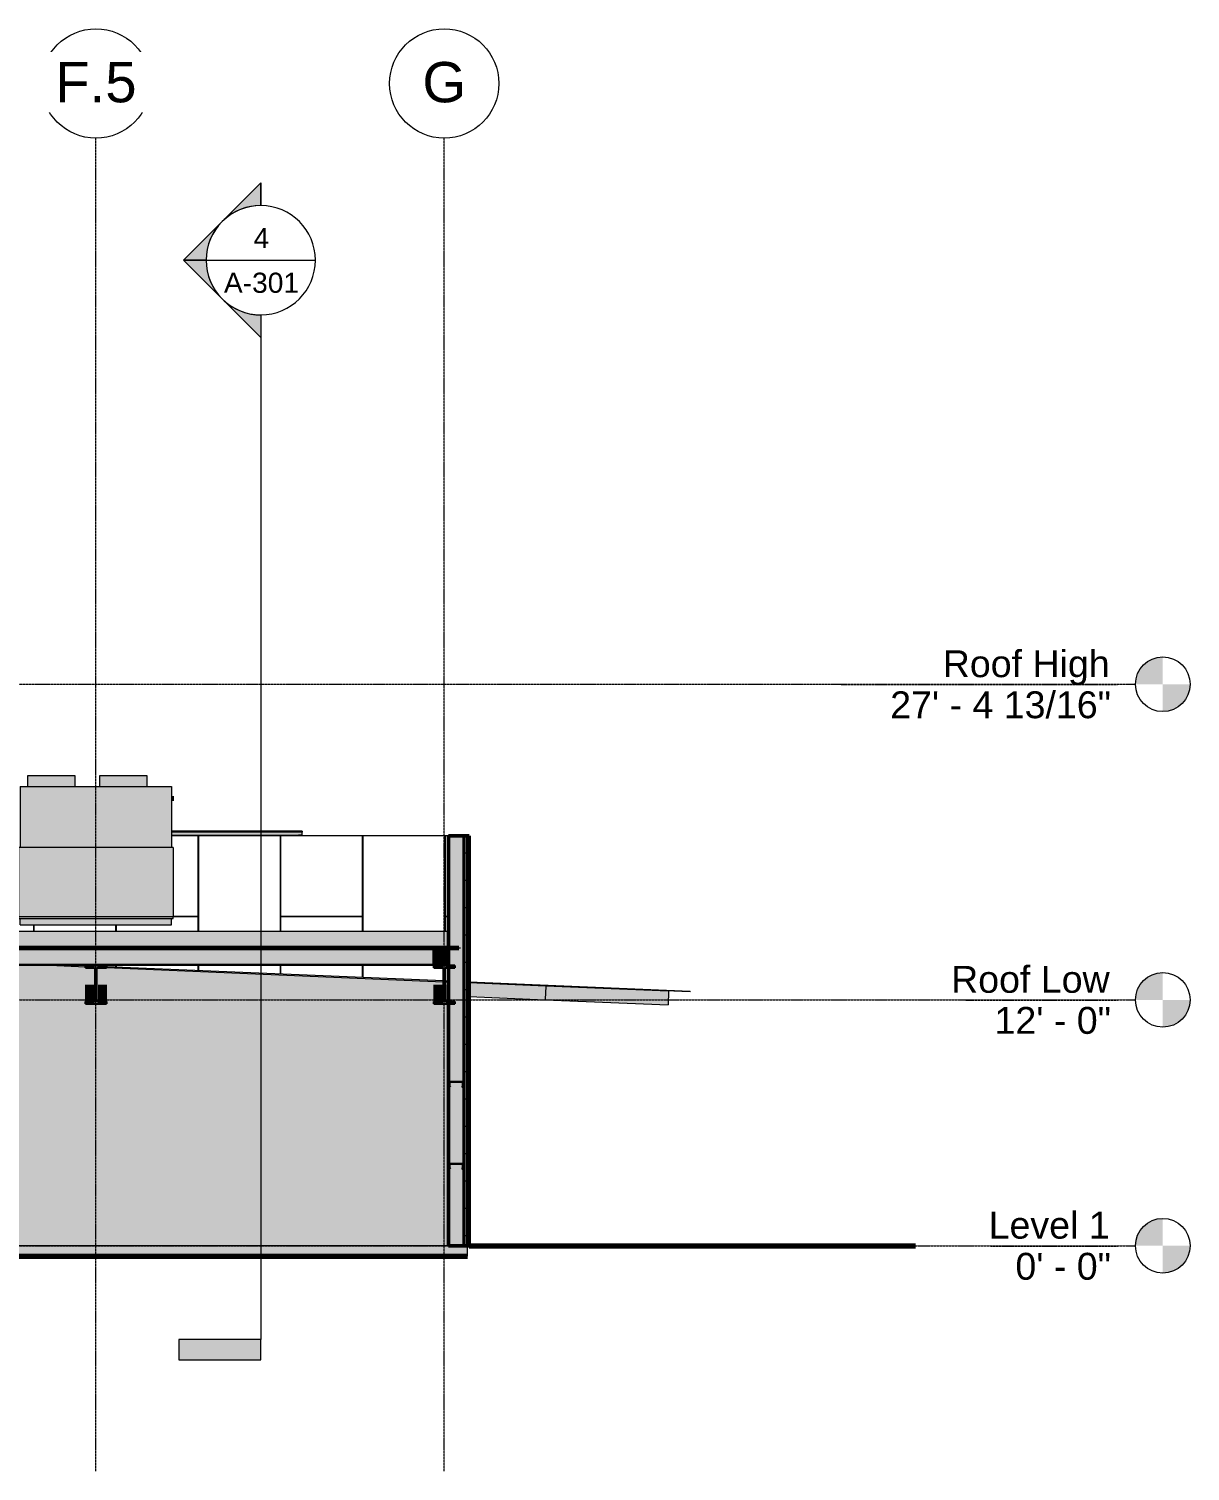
# Model space of a CAD drawing. Header units: inches. Extents: x -26493 to -10162, y -132 to 713.
# Drawn here: x -19250 to -18569, y -132 to 713 of the extents above; entities that cross this region are included whole.
import ezdxf

# ---------------------------------------------------------------- set-up
doc = ezdxf.new("R2010")
doc.units = ezdxf.units.IN
doc.header["$MEASUREMENT"] = 0
doc.linetypes.add('Grid Line 1_2_', pattern=[0.875, 0.5, -0.125, 0.125, -0.125])
for name, color, linetype, lineweight in [('A-FLOR-LEVL', 51, 'Continuous', 9), ('A-ROOF', 132, 'Continuous', 13), ('A-WALL', 113, 'Continuous', 13), ('A-WALL-PATT', 111, 'Continuous', 13), ('C-BLDG-PADS', 91, 'Continuous', 9), ('C-TOPO', 7, 'Continuous', 9), ('G-ANNO-SYMB', 111, 'Continuous', 9), ('G-IMPT', 8, 'Continuous', 9), ('I-WALL', 2, 'Continuous', 13), ('L-SITE-WALL', 31, 'Continuous', 13), ('M-EQPM', 50, 'Continuous', 9), ('S-BEAM', 12, 'Continuous', 9), ('S-GRID', 1, 'Continuous', 9), ('S-GRID-IDEN', 1, 'Continuous', 9)]:
    doc.layers.add(name, color=color, linetype=linetype, lineweight=lineweight)
doc.styles.add('Arial', font='arial.ttf', dxfattribs={"height": 15.736527})
doc.styles.add('Arial_1', font='arial.ttf', dxfattribs={"height": 23.60479})
doc.styles.add('Arial_2', font='arial.ttf', dxfattribs={"height": 11.802395})
pattern_1 = [(45, (22024.778, 102), (-12.67135, 12.67135), []), (45, (22024.778, 121.2), (-12.67135, 12.67135), [])]

# ---------------------------------------------------------------- blocks, each defined once
blk = doc.blocks.new('Girt_C - 8_D-707912-Section 7')
at = {"layer": 'S-BEAM'}
h = blk.add_hatch(dxfattribs=at)
h.set_pattern_fill('FP_12', color=256, style=0, pattern_type=2)
h.set_pattern_definition(pattern_1)
h.paths.add_polyline_path([(22761.63, 45.02), (22761.7, 45.1), (22761.16, 45.55), (22761.11, 48), (22761.05, 47.87), (22761.05, 45.5)], flags=0)
h.paths.add_polyline_path([(22768.48, 45.02), (22769.05, 45.5), (22769, 48), (22768.94, 47.87), (22768.94, 45.55), (22768.41, 45.1)], flags=0)
h.paths.add_polyline_path([(22761.19, 47.92), (22761.24, 48.05), (22761.11, 48)], flags=0)
h.paths.add_polyline_path([(22768.92, 47.92), (22769, 48), (22768.87, 48.05)], flags=0)
h.paths.add_polyline_path([(22768.87, 47.95), (22768.87, 48.05), (22761.24, 48.05), (22761.24, 47.95)], flags=0)
at = {"layer": 'S-BEAM', "lineweight": 30}
for p, q in [((22761.05, 47.87), (22761.05, 45.5)), ((22761.05, 45.5), (22761.63, 45.02)), ((22761.16, 45.55), (22761.16, 47.87)), ((22761.7, 45.1), (22761.16, 45.55)), ((22768.87, 48.05), (22761.24, 48.05)), ((22761.24, 47.95), (22768.87, 47.95)), ((22761.63, 45.02), (22761.7, 45.1)), ((22768.94, 45.55), (22768.41, 45.1)), ((22768.41, 45.1), (22768.48, 45.02)), ((22768.48, 45.02), (22769.05, 45.5)), ((22768.94, 47.87), (22768.94, 45.55)), ((22769.05, 45.5), (22769.05, 47.87))]:
    blk.add_line(p, q, dxfattribs=at)
for centre, radius, start, end in [((22761.24, 47.87), 0.188, 90, 180), ((22761.24, 47.87), 0.0782, 90, 177.87728), ((22768.87, 47.87), 0.188, 0, 90), ((22768.87, 47.87), 0.0782, 3.04236, 90)]:
    blk.add_arc(centre, radius, start, end, dxfattribs=at)
blk = doc.blocks.new('Trex - one-657845-Section 7')
at = {"layer": 'S-BEAM'}
for points in [[(22817.52, 152.08), (22817.51, 152.14), (22772.55, 154.01), (22772.55, 153.95), (22817.52, 152.08)], [(22817.51, 151.83), (22817.51, 152.08), (22772.55, 153.92), (22772.55, 153.7), (22810.55, 152.12)], [(22817.2, 144.33), (22817.51, 151.83), (22772.55, 153.7), (22772.55, 146.19), (22801.54, 144.98)], [(22817.19, 144.08), (22817.2, 144.33), (22772.55, 146.14), (22772.55, 145.94), (22814.19, 144.2)], [(22817.18, 144.02), (22817.19, 144.08), (22772.55, 145.94), (22772.55, 145.88), (22815.68, 144.08)]]:
    blk.add_hatch(color=256, dxfattribs=at).paths.add_polyline_path(points, flags=0)
for p, q in [((22817.52, 152.08), (22772.55, 153.95)), ((22817.52, 152.08), (22817.51, 151.83)), ((22817.52, 152.14), (22817.52, 152.08)), ((22772.55, 145.94), (22817.19, 144.08)), ((22772.55, 145.88), (22817.18, 144.02)), ((22817.19, 144.08), (22817.18, 144.02)), ((22817.2, 144.33), (22817.19, 144.08)), ((22817.51, 151.83), (22817.2, 144.33))]:
    blk.add_line(p, q, dxfattribs=at)
blk = doc.blocks.new('Trex - one-708574-Section 7')
at = {"layer": 'S-BEAM'}
for points in [[(22889.46, 149.08), (22889.45, 149.14), (22817.52, 152.12), (22817.52, 152.08), (22889.45, 149.08)], [(22889.12, 141.08), (22889.13, 141.33), (22817.19, 144.28), (22817.19, 144.08), (22886.13, 141.21)], [(22889.12, 141.02), (22889.12, 141.08), (22817.19, 144.08), (22817.19, 144.02), (22887.62, 141.08)], [(22889.13, 141.33), (22889.45, 148.83), (22817.51, 151.83), (22817.2, 144.33), (22879, 141.75)], [(22889.45, 148.83), (22889.45, 149.08), (22817.52, 152.01), (22817.51, 151.83), (22879, 149.26)]]:
    blk.add_hatch(color=256, dxfattribs=at).paths.add_polyline_path(points, flags=0)
for p, q in [((22889.46, 149.08), (22817.52, 152.08)), ((22817.18, 144.02), (22889.12, 141.02)), ((22817.19, 144.08), (22889.12, 141.08)), ((22889.45, 148.83), (22889.13, 141.33)), ((22889.46, 149.08), (22889.45, 148.83)), ((22889.46, 149.14), (22889.46, 149.08)), ((22889.13, 141.33), (22889.12, 141.08)), ((22889.12, 141.08), (22889.12, 141.02))]:
    blk.add_line(p, q, dxfattribs=at)
blk = doc.blocks.new('Girt_C - 8_D-707922-Section 7')
at = {"layer": 'S-BEAM', "lineweight": 30}
for p, q in [((22761.05, 95.87), (22761.05, 93.5)), ((22761.05, 93.5), (22761.63, 93.02)), ((22761.16, 93.55), (22761.16, 95.87)), ((22761.7, 93.1), (22761.16, 93.55)), ((22768.87, 96.05), (22761.24, 96.05)), ((22761.24, 95.95), (22768.87, 95.95)), ((22761.63, 93.02), (22761.7, 93.1)), ((22768.94, 93.55), (22768.41, 93.1)), ((22768.41, 93.1), (22768.48, 93.02)), ((22768.48, 93.02), (22769.05, 93.5)), ((22768.94, 95.87), (22768.94, 93.55)), ((22769.05, 93.5), (22769.05, 95.87))]:
    blk.add_line(p, q, dxfattribs=at)
for centre, radius, start, end in [((22761.24, 95.87), 0.188, 90, 180), ((22761.24, 95.87), 0.0782, 90, 177.87728), ((22768.87, 95.87), 0.188, 0, 90), ((22768.87, 95.87), 0.0782, 3.04236, 90)]:
    blk.add_arc(centre, radius, start, end, dxfattribs=at)
blk = doc.blocks.new('Girt_Z - 10_D-689627-Section 7')
at = {"layer": 'S-BEAM'}
h = blk.add_hatch(color=256, dxfattribs=at)
h.paths.add_polyline_path([(21156.75, 164.87), (21795.55, 164.87), (21795.55, 174.13), (21156.75, 174.13), (21156.75, 170.18)], flags=0)
h.paths.add_polyline_path([(22375.48, 164.87), (22751.35, 164.87), (22751.35, 174.13), (21800.55, 174.13), (21800.55, 164.87), (22356.11, 164.87)], flags=0)
h = blk.add_hatch(color=256, dxfattribs=at)
h.paths.add_polyline_path([(21156.75, 164.79), (21795.55, 164.79), (21795.55, 164.87), (21156.75, 164.87)], flags=0)
h.paths.add_polyline_path([(21833.22, 164.79), (22751.35, 164.79), (22751.35, 164.87), (21800.55, 164.87), (21800.55, 164.79)], flags=0)
h = blk.add_hatch(color=256, dxfattribs=at)
h.paths.add_polyline_path([(21156.75, 164.24), (21795.55, 164.24), (21795.55, 164.79), (21156.75, 164.79)], flags=0)
h.paths.add_polyline_path([(21800.55, 164.24), (22751.35, 164.24), (22751.35, 164.79), (21800.55, 164.79)], flags=0)
for p, q in [((22751.35, 174.13), (22751.35, 164.87)), ((21800.55, 164.87), (22751.35, 164.87)), ((21800.55, 164.79), (22751.35, 164.79)), ((21800.55, 164.24), (22751.35, 164.24)), ((22751.35, 164.87), (22751.35, 164.79)), ((22751.35, 164.79), (22751.35, 164.24))]:
    blk.add_line(p, q, dxfattribs=at)
blk = doc.blocks.new('W-Wide Flange - W21X166-689610-Section 7')
at = {"layer": 'S-BEAM'}
h = blk.add_hatch(dxfattribs=at)
h.set_pattern_fill('FP_12', color=256, style=0, pattern_type=2)
h.set_pattern_definition(pattern_1)
h.paths.add_polyline_path([(22547.85, 141.68), (22560.25, 141.68), (22560.25, 143.04), (22555.12, 143.06), (22554.76, 143.24), (22554.52, 143.55), (22554.43, 143.93), (22554.45, 162.15), (22554.62, 162.5), (22554.93, 162.75), (22555.32, 162.84), (22560.25, 162.84), (22560.25, 164.2), (22547.85, 164.2), (22547.85, 162.84), (22552.99, 162.82), (22553.34, 162.65), (22553.59, 162.34), (22553.68, 161.95), (22553.66, 143.74), (22553.48, 143.38), (22553.17, 143.13), (22552.79, 143.04), (22547.85, 143.04)], flags=0)
for points in [[(22549.77, 143.04), (22552.79, 143.07), (22552.79, 152.87), (22547.85, 152.87), (22547.85, 143.04)], [(22552.79, 143.04), (22553.17, 143.13), (22553.48, 143.38), (22553.66, 143.74), (22553.68, 143.93), (22553.65, 153.52), (22553.48, 153.22), (22553.34, 153.07), (22553.17, 152.96), (22552.99, 152.89), (22552.79, 152.87), (22552.79, 143.06)], [(22555.32, 143.04), (22555.31, 152.87), (22554.93, 152.96), (22554.76, 153.07), (22554.62, 153.22), (22554.5, 153.42), (22554.45, 153.59), (22554.43, 153.76), (22554.46, 143.71), (22554.62, 143.38), (22554.93, 143.13), (22555.12, 143.06)], [(22560.25, 143.04), (22560.25, 152.87), (22555.32, 152.87), (22555.32, 143.04), (22559.46, 143.04)]]:
    blk.add_hatch(color=256, dxfattribs=at).paths.add_polyline_path(points, flags=0)
at = {"layer": 'S-BEAM', "lineweight": 30}
for p, q in [((22560.25, 164.2), (22547.85, 164.2)), ((22547.85, 164.2), (22547.85, 162.84)), ((22547.85, 162.84), (22552.79, 162.84)), ((22553.68, 161.95), (22553.68, 143.93)), ((22554.43, 143.93), (22554.43, 161.95)), ((22555.32, 162.84), (22560.25, 162.84)), ((22560.25, 162.84), (22560.25, 164.2)), ((22552.79, 143.04), (22547.85, 143.04)), ((22547.85, 143.04), (22547.85, 141.68)), ((22547.85, 141.68), (22560.25, 141.68)), ((22560.25, 143.04), (22555.32, 143.04)), ((22560.25, 141.68), (22560.25, 143.04))]:
    blk.add_line(p, q, dxfattribs=at)
at = {"layer": 'S-BEAM'}
for p, q in [((22547.85, 152.87), (22547.85, 143.04)), ((22560.25, 143.04), (22560.25, 152.87))]:
    blk.add_line(p, q, dxfattribs=at)
at = {"layer": 'S-BEAM', "lineweight": 30, "flags": 128}
for points in [[(22552.79, 162.84), (22552.99, 162.82), (22553.17, 162.75), (22553.34, 162.65), (22553.48, 162.5), (22553.59, 162.34), (22553.66, 162.15), (22553.68, 161.95)], [(22554.43, 161.95), (22554.45, 162.15), (22554.52, 162.34), (22554.62, 162.5), (22554.76, 162.65), (22554.93, 162.75), (22555.12, 162.82), (22555.32, 162.84)], [(22553.68, 143.93), (22553.66, 143.74), (22553.59, 143.55), (22553.48, 143.38), (22553.34, 143.24), (22553.17, 143.13), (22552.99, 143.06), (22552.79, 143.04)], [(22555.32, 143.04), (22555.12, 143.06), (22554.93, 143.13), (22554.76, 143.24), (22554.62, 143.38), (22554.52, 143.55), (22554.45, 143.74), (22554.43, 143.93)]]:
    blk.add_lwpolyline(points, dxfattribs=at)
blk = doc.blocks.new('W-Wide Flange - W21X166-V101-Section 7')
at = {"layer": 'S-BEAM'}
for points in [[(22753.12, 164.2), (22760.43, 164.2), (22760.43, 174.13), (22751.85, 174.13), (22751.85, 164.2)], [(22756.79, 143.04), (22756.79, 152.87), (22751.85, 152.87), (22751.85, 143.04), (22753.12, 143.04)], [(22756.79, 143.04), (22757.17, 143.13), (22757.48, 143.38), (22757.66, 143.74), (22757.68, 143.93), (22757.65, 153.52), (22757.48, 153.22), (22757.34, 153.07), (22757.17, 152.96), (22756.99, 152.89), (22756.79, 152.87), (22756.79, 143.06)], [(22759.32, 143.04), (22759.31, 152.87), (22758.93, 152.96), (22758.76, 153.07), (22758.62, 153.22), (22758.5, 153.42), (22758.45, 153.59), (22758.43, 153.55), (22758.46, 143.71), (22758.62, 143.38), (22758.93, 143.13), (22759.12, 143.06)], [(22759.32, 143.04), (22760.43, 143.06), (22760.43, 152.87), (22759.32, 152.87), (22759.32, 143.06)]]:
    blk.add_hatch(color=256, dxfattribs=at).paths.add_polyline_path(points, flags=0)
h = blk.add_hatch(dxfattribs=at)
h.set_pattern_fill('FP_12', color=256, style=0, pattern_type=2)
h.set_pattern_definition(pattern_1)
h.paths.add_polyline_path([(22751.85, 141.68), (22764.25, 141.68), (22764.25, 143.04), (22759.12, 143.06), (22758.76, 143.24), (22758.52, 143.55), (22758.43, 143.93), (22758.45, 162.15), (22758.62, 162.5), (22758.93, 162.75), (22759.32, 162.84), (22764.25, 162.84), (22764.25, 164.2), (22751.85, 164.2), (22751.85, 162.84), (22756.99, 162.82), (22757.34, 162.65), (22757.59, 162.34), (22757.68, 161.95), (22757.66, 143.74), (22757.48, 143.38), (22757.17, 143.13), (22756.79, 143.04), (22751.85, 143.04)], flags=0)
for p, q in [((22751.85, 164.2), (22751.85, 174.13)), ((22751.85, 152.87), (22751.85, 143.04))]:
    blk.add_line(p, q, dxfattribs=at)
at = {"layer": 'S-BEAM', "lineweight": 30}
for p, q in [((22764.25, 164.2), (22751.85, 164.2)), ((22751.85, 164.2), (22751.85, 162.84)), ((22751.85, 162.84), (22756.79, 162.84)), ((22757.68, 161.95), (22757.68, 143.93)), ((22758.43, 143.93), (22758.43, 161.95)), ((22759.32, 162.84), (22764.25, 162.84)), ((22764.25, 162.84), (22764.25, 164.2)), ((22756.79, 143.04), (22751.85, 143.04)), ((22751.85, 143.04), (22751.85, 141.68)), ((22751.85, 141.68), (22764.25, 141.68)), ((22764.25, 143.04), (22759.32, 143.04)), ((22764.25, 141.68), (22764.25, 143.04))]:
    blk.add_line(p, q, dxfattribs=at)
at = {"layer": 'S-BEAM', "lineweight": 30, "flags": 128}
for points in [[(22756.79, 162.84), (22756.99, 162.82), (22757.17, 162.75), (22757.34, 162.65), (22757.48, 162.5), (22757.59, 162.34), (22757.66, 162.15), (22757.68, 161.95)], [(22758.43, 161.95), (22758.45, 162.15), (22758.52, 162.34), (22758.62, 162.5), (22758.76, 162.65), (22758.93, 162.75), (22759.12, 162.82), (22759.32, 162.84)], [(22757.68, 143.93), (22757.66, 143.74), (22757.59, 143.55), (22757.48, 143.38), (22757.34, 143.24), (22757.17, 143.13), (22756.99, 143.06), (22756.79, 143.04)], [(22759.32, 143.04), (22759.12, 143.06), (22758.93, 143.13), (22758.76, 143.24), (22758.62, 143.38), (22758.52, 143.55), (22758.45, 143.74), (22758.43, 143.93)]]:
    blk.add_lwpolyline(points, dxfattribs=at)
blk = doc.blocks.new('Trane - 20-75 Ton Packaged Ind Rooftop DX Cooling Only and Extended Casing TAG_SXHLF20_ 0210035350 - PL_AS_HF001102-e2b63efd-16e1-40f1-8521-6466c1d8891c_dwg_Trane-SXHLF20-700801-Section 7')
at = {"layer": 'G-IMPT'}
for points in [[(22515.4, 269), (22527.92, 269), (22527.92, 275.2), (22513.99, 275.2), (22513.99, 269), (22514.46, 269)], [(22541.38, 269), (22541.86, 269), (22541.86, 275.2), (22527.92, 275.2), (22527.92, 269), (22540.45, 269)], [(22567.53, 269), (22570.1, 269), (22570.1, 275.2), (22556.17, 275.2), (22556.17, 269), (22565.05, 269)], [(22582.63, 269), (22584.04, 269), (22584.04, 275.2), (22570.1, 275.2), (22570.1, 269), (22581.27, 269)], [(22598.37, 233.3), (22598.37, 269), (22509.73, 269), (22509.73, 233.3), (22569.14, 233.3)], [(22508.7, 192.6), (22599.26, 192.6), (22599.26, 233.3), (22508.7, 233.3), (22508.7, 207.68)], [(22588.51, 191.6), (22599.26, 191.6), (22599.26, 192.6), (22508.7, 192.6), (22508.7, 191.6), (22569.14, 191.6)], [(22559.46, 188), (22598.23, 188), (22598.23, 191.6), (22509.73, 191.6), (22509.73, 188), (22549.77, 188)]]:
    blk.add_hatch(color=256, dxfattribs=at).paths.add_polyline_path(points, flags=0)
for p, q in [((22513.93, 275.2), (22513.93, 269)), ((22527.92, 275.2), (22513.99, 275.2)), ((22541.86, 275.2), (22527.92, 275.2)), ((22541.92, 269), (22541.92, 275.2)), ((22556.11, 275.2), (22556.11, 269)), ((22570.1, 275.2), (22556.17, 275.2)), ((22584.04, 275.2), (22570.1, 275.2)), ((22584.1, 269), (22584.1, 275.2)), ((22509.73, 269), (22598.37, 269)), ((22509.73, 269), (22509.73, 233.3)), ((22598.37, 269), (22598.37, 233.3)), ((22599.26, 233.3), (22508.7, 233.3)), ((22508.7, 233.3), (22508.7, 192.6)), ((22599.26, 233.3), (22599.26, 192.6)), ((22599.26, 192.6), (22508.7, 192.6)), ((22508.7, 192.6), (22508.7, 191.6)), ((22508.7, 191.6), (22599.26, 191.6)), ((22509.73, 188), (22509.73, 191.6)), ((22509.73, 188), (22598.23, 188)), ((22598.23, 188), (22598.23, 191.6)), ((22599.26, 191.6), (22599.26, 192.6))]:
    blk.add_line(p, q, dxfattribs=at)
blk = doc.blocks.new('Trane - 20-75 Ton Packaged Ind Rooftop DX Cooling Only and Extended Casing TAG_SXHLF20_ 0210035350 - PL_AS_HF001102-e2b63efd-16e1-40f1-8521-6466c1d8891c_dwg_TRANEBIMLOGO-700802-Section 7')
at = {"layer": 'G-IMPT'}
for p, q in [((22599.26, 263.39), (22599.26, 261.49)), ((22599.26, 263.04), (22599.26, 263.29)), ((22599.26, 262.07), (22599.26, 263.28)), ((22599.26, 263.28), (22599.26, 261.24)), ((22599.26, 263.28), (22599.26, 262.62)), ((22599.26, 262.62), (22599.26, 263.28)), ((22599.26, 261.24), (22599.26, 263.28)), ((22599.26, 263.28), (22599.26, 262.32)), ((22599.26, 262.32), (22599.26, 263.28)), ((22599.26, 262.71), (22599.26, 263.28)), ((22599.26, 263.28), (22599.26, 261.24)), ((22599.26, 262.68), (22599.26, 262.93)), ((22599.26, 262.52), (22599.26, 262.76)), ((22599.26, 262.52), (22599.26, 262.76)), ((22599.26, 262.54), (22599.26, 262.71)), ((22599.26, 262.62), (22599.26, 261.24)), ((22599.26, 261.24), (22599.26, 262.62)), ((22599.26, 262.32), (22599.26, 262.57)), ((22599.26, 261.99), (22599.26, 262.54)), ((22599.26, 261.96), (22599.26, 262.21)), ((22599.26, 261.24), (22599.26, 262.14)), ((22599.26, 262.14), (22599.26, 261.24)), ((22599.26, 261.82), (22599.26, 261.99)), ((22599.26, 261.6), (22599.26, 261.85)), ((22599.26, 261.24), (22599.26, 261.82)), ((22599.26, 261.24), (22599.26, 261.6)), ((22599.26, 261.6), (22599.26, 261.24))]:
    blk.add_line(p, q, dxfattribs=at)
at = {"layer": 'G-IMPT', "flags": 128}
for points in [[(22599.26, 263.29), (22599.26, 263.34), (22599.26, 263.39)], [(22599.26, 263.28), (22599.26, 261.49), (22599.26, 263.28)], [(22599.26, 263.28), (22599.26, 261.46), (22599.26, 262.07)], [(22599.26, 262.93), (22599.26, 262.98), (22599.26, 263.04)], [(22599.26, 262.57), (22599.26, 262.62), (22599.26, 262.68)], [(22599.26, 262.06), (22599.26, 262.65), (22599.26, 262.06)], [(22599.26, 262.21), (22599.26, 262.26), (22599.26, 262.32)], [(22599.26, 261.85), (22599.26, 261.9), (22599.26, 261.96)], [(22599.26, 261.24), (22599.26, 261.88), (22599.26, 261.24)], [(22599.26, 261.49), (22599.26, 261.54), (22599.26, 261.6)]]:
    blk.add_lwpolyline(points, dxfattribs=at)
for points in [[(22599.26, 262.74), (22599.26, 262.8), (22599.26, 262.87)], [(22599.26, 262.38), (22599.26, 262.44), (22599.26, 262.51)], [(22599.26, 262.02), (22599.26, 262.08), (22599.26, 262.15)], [(22599.26, 261.66), (22599.26, 261.72), (22599.26, 261.79)], [(22599.26, 261.31), (22599.26, 261.36), (22599.26, 261.42)], [(22599.26, 260.95), (22599.26, 261), (22599.26, 261.06)], [(22599.26, 260.6), (22599.26, 260.64), (22599.26, 260.69)]]:
    blk.add_lwpolyline(points, close=True, dxfattribs=at)
blk = doc.blocks.new('Trane - 20-75 Ton Packaged Ind Rooftop DX Cooling Only and Extended Casing TAG_SXHLF20_ 0210035350 - PL_AS_HF001102-e2b63efd-16e1-40f1-8521-6466c1d8891c_dwg-700800-Section 7')
for name in ['Trane - 20-75 Ton Packaged Ind Rooftop DX Cooling Only and Extended Casing TAG_SXHLF20_ 0210035350 - PL_AS_HF001102-e2b63efd-16e1-40f1-8521-6466c1d8891c_dwg_Trane-SXHLF20-700801-Section 7', 'Trane - 20-75 Ton Packaged Ind Rooftop DX Cooling Only and Extended Casing TAG_SXHLF20_ 0210035350 - PL_AS_HF001102-e2b63efd-16e1-40f1-8521-6466c1d8891c_dwg_TRANEBIMLOGO-700802-Section 7']:
    blk.add_blockref(name, (0, 0))
blk = doc.blocks.new('Trane - 20-75 Ton Packaged Ind Rooftop DX Cooling Only and Extended Casing TAG_SXHLF20_ 0210035350 - SXHLF20-700809-Section 7')
blk.add_blockref('Trane - 20-75 Ton Packaged Ind Rooftop DX Cooling Only and Extended Casing TAG_SXHLF20_ 0210035350 - PL_AS_HF001102-e2b63efd-16e1-40f1-8521-6466c1d8891c_dwg-700800-Section 7', (0, 0))
blk = doc.blocks.new('Trane - Packaged Voyager Rooftop System 12_5-25 Ton Gas-Electric Packaged Unit TAG_YHD300_ 1008114931 - PL_AY4V000072-0a482d62-fa2d-4e4c-a01b-d2dd38fd3219_dwg_Trane-YHD300-691629-Section 7')
at = {"layer": 'G-IMPT'}
for points in [[(22674.74, 242.12), (22674.74, 242.75), (22598.37, 242.75), (22598.37, 242.12), (22665.97, 242.12)], [(22674.74, 240.5), (22674.74, 242.12), (22598.37, 242.12), (22598.37, 240.5), (22672.11, 240.5)], [(22665.97, 240), (22672.11, 240), (22672.11, 240.5), (22598.37, 240.5), (22598.37, 240), (22646.61, 240)], [(22672.74, 240), (22672.74, 240.5), (22672.11, 240.5), (22672.11, 240)], [(22672.74, 240), (22674.74, 240), (22674.74, 240.5), (22672.74, 240.5)], [(22674.74, 240), (22674.77, 240), (22674.74, 240.5)]]:
    blk.add_hatch(color=256, dxfattribs=at).paths.add_polyline_path(points, flags=0)
for p, q in [((22674.74, 242.75), (22598.37, 242.75)), ((22674.74, 242.12), (22598.37, 242.12)), ((22598.37, 240.5), (22672.11, 240.5)), ((22672.11, 240.5), (22674.74, 240.5)), ((22672.11, 240.5), (22672.11, 240)), ((22674.74, 240.5), (22672.74, 240.5)), ((22672.74, 240.5), (22672.74, 240)), ((22674.74, 242.75), (22674.74, 242.12)), ((22674.74, 240.5), (22674.74, 242.12)), ((22674.74, 240.5), (22674.74, 240)), ((22674.77, 240), (22674.77, 240.5))]:
    blk.add_line(p, q, dxfattribs=at)
blk = doc.blocks.new('Trane - Packaged Voyager Rooftop System 12_5-25 Ton Gas-Electric Packaged Unit TAG_YHD300_ 1008114931 - PL_AY4V000072-0a482d62-fa2d-4e4c-a01b-d2dd38fd3219_dwg-691626-Section 7')
blk.add_blockref('Trane - Packaged Voyager Rooftop System 12_5-25 Ton Gas-Electric Packaged Unit TAG_YHD300_ 1008114931 - PL_AY4V000072-0a482d62-fa2d-4e4c-a01b-d2dd38fd3219_dwg_Trane-YHD300-691629-Section 7', (0, 0))
blk = doc.blocks.new('Trane - Packaged Voyager Rooftop System 12_5-25 Ton Gas-Electric Packaged Unit TAG_YHD300_ 1008114931 - YHD300-691637-Section 7')
blk.add_blockref('Trane - Packaged Voyager Rooftop System 12_5-25 Ton Gas-Electric Packaged Unit TAG_YHD300_ 1008114931 - PL_AY4V000072-0a482d62-fa2d-4e4c-a01b-d2dd38fd3219_dwg-691626-Section 7', (0, 0))
blk = doc.blocks.new('Level - Level Head - Circle-15001-Section 7')
at = {"layer": 'A-FLOR-LEVL'}
h = blk.add_hatch(color=256, dxfattribs=at)
edge = h.paths.add_edge_path(flags=0)
edge.add_line((23178.87, 0), (23162.87, 0))
edge.add_arc((23178.87, 0), 16, 90, 180, ccw=False)
edge.add_line((23178.87, 16), (23178.87, 0))
h = blk.add_hatch(color=256, dxfattribs=at)
edge = h.paths.add_edge_path(flags=0)
edge.add_line((23178.87, -16), (23178.87, 0))
edge.add_line((23178.87, 0), (23194.87, 0))
edge.add_arc((23178.87, 0), 16, 270, 360, ccw=False)
blk.add_circle((23178.87, 0), 16, dxfattribs=at)
blk = doc.blocks.new('Grid - Grid Head - Circle-14747-Section 7')
at = {"layer": 'S-GRID-IDEN'}
blk.add_circle((21150.05, 680.66), 32, dxfattribs=at)
blk = doc.blocks.new('Section - 3_32_ x 3_8_-18514-Section 7')
at = {"layer": 'G-ANNO-SYMB'}
blk.add_hatch(color=256, dxfattribs=at).paths.add_polyline_path([(22602.59, -54.82), (22650.59, -54.82), (22650.59, -66.82), (22602.59, -66.82)], flags=0)
for p, q in [((22602.59, -54.82), (22602.59, -66.82)), ((22650.59, -54.82), (22602.59, -54.82)), ((22650.59, -66.82), (22650.59, -54.82)), ((22602.59, -66.82), (22650.59, -66.82))]:
    blk.add_line(p, q, dxfattribs=at)
blk = doc.blocks.new('Section - Section Head - Filled-1526-Section 7')
at = {"layer": 'G-ANNO-SYMB'}
h = blk.add_hatch(color=256, dxfattribs=at)
edge = h.paths.add_edge_path(flags=0)
edge.add_arc((22650.59, 577.16), 32.04, 90, 132.0784, ccw=False)
edge.add_line((22650.59, 609.2), (22650.59, 622.41))
edge.add_line((22650.59, 622.41), (22629.12, 600.94))
h = blk.add_hatch(color=256, dxfattribs=at)
edge = h.paths.add_edge_path(flags=0)
edge.add_line((22627.96, 599.78), (22605.33, 577.16))
edge.add_line((22605.33, 577.16), (22618.59, 577.16))
edge.add_arc((22650.59, 577.16), 32, 135, 180, ccw=False)
h = blk.add_hatch(color=256, dxfattribs=at)
edge = h.paths.add_edge_path(flags=0)
edge.add_arc((22650.59, 577.16), 32, 180, 225, ccw=False)
edge.add_line((22618.59, 577.16), (22605.33, 577.16))
edge.add_line((22605.33, 577.16), (22627.96, 554.53))
h = blk.add_hatch(color=256, dxfattribs=at)
edge = h.paths.add_edge_path(flags=0)
edge.add_line((22629.12, 553.37), (22650.59, 531.9))
edge.add_line((22650.59, 531.9), (22650.59, 545.12))
edge.add_arc((22650.59, 577.16), 32.04, 227.9216, 270, ccw=False)
for p, q in [((22605.33, 577.16), (22650.59, 622.41)), ((22629.12, 600.94), (22650.59, 622.41)), ((22650.59, 609.16), (22650.59, 622.41)), ((22650.59, 622.41), (22650.59, 609.2)), ((22605.33, 577.16), (22627.96, 599.78)), ((22605.33, 577.16), (22650.59, 531.9)), ((22618.59, 577.16), (22605.33, 577.16)), ((22627.96, 554.53), (22605.33, 577.16)), ((22605.33, 577.16), (22618.59, 577.16)), ((22650.59, 531.9), (22629.12, 553.37)), ((22650.59, 545.16), (22650.59, 531.9)), ((22650.59, 545.12), (22650.59, 531.9))]:
    blk.add_line(p, q, dxfattribs=at)
for radius, start, end in [(32, 90, 270), (32.04, 90, 132.0784), (32, 270, 90), (32, 135, 180), (32, 180, 225), (32.04, 227.9216, 270)]:
    blk.add_arc((22650.59, 577.16), radius, start, end, dxfattribs=at)

msp = doc.modelspace()

# ---------------------------------------------------------------- hatches: boundary and pattern name
at = {"layer": 'A-ROOF'}
h = msp.add_hatch(color=256, dxfattribs=at)
h.paths.add_polyline_path([(-19003.83, 174.61), (-19003.83, 184.24), (-19416.58, 184.22), (-19416.58, 174.61), (-19011.14, 174.61)], flags=0)
h.paths.add_polyline_path([(-20260.27, 174.61), (-19428.71, 174.61), (-19428.71, 184.22), (-20635.71, 184.24), (-20635.71, 174.61), (-20269.95, 174.61)], flags=0)
for points in [[(-19650.23, 174.13), (-18997.77, 174.13), (-18997.77, 174.61), (-20635.71, 174.61), (-20635.71, 174.13), (-19659.91, 174.13)], [(-18862.21, 148.62), (-18862.21, 149.09), (-18946.21, 152.59), (-18946.21, 152.12), (-18885.26, 149.58)]]:
    msp.add_hatch(color=256, dxfattribs=at).paths.add_polyline_path(points, flags=0)
h = msp.add_hatch(color=256, dxfattribs=at)
h.paths.add_polyline_path([(-18946.21, 152.12), (-18946.21, 152.59), (-18991.71, 154.48), (-18991.71, 154.01), (-18962.72, 152.8)], flags=0)
h.paths.add_polyline_path([(-19003.83, 154.52), (-19003.83, 154.99), (-19005.83, 155.07), (-19005.83, 154.6)], flags=0)
h.paths.add_polyline_path([(-19006.58, 154.63), (-19006.58, 155.1), (-19204.01, 163.33), (-19204.01, 162.86), (-19011.14, 154.82)], flags=0)
h.paths.add_polyline_path([(-19216.41, 163.37), (-19216.41, 163.85), (-19225.79, 164.24), (-19237.15, 164.24), (-19233.85, 164.1)], flags=0)
at = {"layer": 'A-WALL-PATT', "lineweight": 9}
h = msp.add_hatch(dxfattribs=at)
h.set_pattern_fill('FP_20', color=256, style=0, pattern_type=2)
h.set_pattern_definition([(90, (22465.45, 0.33), (96.333, -6e-15), [96, -0.333]), (90, (22417.62, 0.33), (96.333, -6e-15), [96, -0.333]), (0, (22369.45, 48.33), (0, -96.333), [47.833, -48.5]), (0, (22369.45, 48.67), (0, -96.333), [47.833, -48.5]), (0, (22417.45, 0), (0, -96.333), [48, -48.333]), (0, (22417.62, 0.33), (0, -96.333), [47.833, -48.5]), (90, (22465.79, 48.67), (96.333, -6e-15), [47.667, -48.666]), (90, (22417.29, 48.67), (96.333, -6e-15), [47.667, -48.666]), (90, (22465.79, 0), (96.333, -6e-15), [48.333, -48]), (90, (22417.29, 0), (96.333, -6e-15), [48.333, -48])])
h.paths.add_polyline_path([(-19003.83, 154.99), (-19003.83, 162.84), (-19005.14, 162.82), (-19005.5, 162.65), (-19005.74, 162.34), (-19005.83, 161.95), (-19005.83, 155.07)], flags=0)
h.paths.add_polyline_path([(-19006.58, 155.1), (-19006.6, 162.15), (-19006.77, 162.5), (-19007.08, 162.75), (-19007.47, 162.84), (-19012.41, 162.84), (-19012.41, 174.13), (-19012.91, 174.13), (-19012.91, 164.24), (-19204.01, 164.2), (-19204.01, 163.33), (-19011.14, 155.29)], flags=0)
h.paths.add_polyline_path([(-19216.41, 163.85), (-19216.41, 164.24), (-19224.91, 164.2)], flags=0)
h.paths.add_polyline_path([(-19059.55, 184.24), (-19003.83, 184.24), (-19003.83, 240), (-19165.88, 240), (-19165.88, 233.3), (-19165, 233.3), (-19165, 191.6), (-19166.03, 191.6), (-19166.07, 188), (-19254.53, 188), (-19254.53, 191.6), (-19255.56, 191.6), (-19255.56, 192.64), (-19393.83, 192.64), (-19393.83, 192), (-19394.02, 192), (-19394.02, 184.24), (-19069.24, 184.24)], flags=0)
h.paths.add_polyline_path([(-19393.89, 192.06), (-19393.89, 192.64), (-19394.02, 192.64), (-19394.02, 192.06)], flags=0)
h.paths.add_polyline_path([(-19388.78, 222.64), (-19255.56, 222.64), (-19255.56, 233.3), (-19254.53, 233.3), (-19254.53, 240), (-19394.02, 240), (-19394.02, 222.64)], flags=0)
h = msp.add_hatch(dxfattribs=at)
h.set_pattern_fill('FP_13', color=256, style=0, pattern_type=2)
h.set_pattern_definition([(0, (22024.778, 102), (0, 16), []), (90, (22024.778, 102), (-16, 1e-15), [])])
h.paths.add_polyline_path([(-18993.46, 0), (-18993.46, 240), (-18994.46, 240), (-18994.46, 0)], flags=0)
at = {"layer": 'C-BLDG-PADS'}
h = msp.add_hatch(dxfattribs=at)
h.set_pattern_fill('FP_14', color=256, style=0, pattern_type=2)
h.set_pattern_definition([(50, (22024.778, 102), (36.723345, -3.213014), [3.84, -42.24]), (355, (22024.778, 102), (-7.104428, 38.512744), [3.072, -33.792]), (100.451, (22027.838, 101.732), (29.62024, 35.299556), [3.263, -35.898]), (46.184, (22024.78, 112.24), (54.6425, -8.47523), [5.76, -63.36]), (96.636, (22029.33, 111.534), (47.85396, 49.87521), [4.895, -53.848]), (351.184, (22024.78, 112.24), (47.85529, 49.87485), [4.608, -50.688]), (21, (22029.898, 109.68), (30.561262, -20.613996), [3.84, -42.24]), (326, (22029.898, 109.68), (12.457676, 37.1283), [3.072, -33.792]), (71.451, (22032.445, 107.962), (43.02001, 16.51351), [3.263, -35.898]), (37.5, (22024.778, 102), (0.6227993, 17.0442797), [1.69, -31.693, 1.69, -32.614, -33.92]), (37.5, (22024.778, 102), (0.6227993, 17.0442797), [-67.686, 1.69, -32.23]), (7.5, (22024.778, 102), (13.4694035, 20.193871), [1.69, -17.869, 1.69, -30.925, -12.928]), (7.5, (22024.778, 102), (13.4694035, 20.193871), [-52.173, 1.69, -11.238]), (327.5, (22013.36, 102), (27.3316772, -1.155216), [1.69, -11.11, 1.69, -38.246, -52.992]), (327.5, (22013.36, 102), (27.3316772, -1.155216), [-52.736, 1.69, -51.302]), (317.5, (22008.24, 102), (29.85903, 5.12498), [1.69, -14.95, 1.69, -24.832, -37.632]), (317.5, (22008.24, 102), (29.85903, 5.12498), [-43.162, 1.69, -35.942])])
h.paths.add_polyline_path([(-19040.19, -6), (-18992.67, -6), (-18992.67, 0), (-20635.71, 0), (-20635.71, -6), (-19195.12, -6)], flags=0)
at = {"layer": 'I-WALL'}
h = msp.add_hatch(color=256, dxfattribs=at)
h.paths.add_polyline_path([(-19394.8, 0), (-19003.83, 0), (-19003.83, 141.68), (-19012.41, 141.68), (-19012.41, 152.87), (-19007.24, 152.9), (-19007.02, 152.99), (-19006.84, 153.13), (-19006.7, 153.31), (-19006.61, 153.53), (-19006.58, 154.11), (-19006.58, 154.63), (-19204.8, 162.84), (-19209.14, 162.82), (-19209.5, 162.65), (-19209.74, 162.34), (-19209.83, 161.95), (-19209.8, 153.52), (-19209.71, 153.31), (-19209.57, 153.13), (-19209.38, 152.99), (-19209.17, 152.9), (-19208.94, 152.87), (-19204.01, 152.87), (-19204.01, 141.68), (-19216.41, 141.68), (-19216.41, 152.87), (-19211.24, 152.9), (-19211.02, 152.99), (-19210.84, 153.13), (-19210.7, 153.31), (-19210.61, 153.53), (-19210.58, 153.76), (-19210.6, 162.15), (-19210.77, 162.5), (-19211.08, 162.75), (-19211.47, 162.84), (-19216.41, 162.84), (-19216.41, 163.37), (-19237.15, 164.24), (-19394.8, 164.24), (-19394.8, 95.17)], flags=0)
h.paths.add_polyline_path([(-19003.83, 152.87), (-19003.83, 154.52), (-19005.83, 154.6), (-19005.8, 153.52), (-19005.71, 153.31), (-19005.57, 153.13), (-19005.38, 152.99), (-19005.17, 152.9), (-19004.94, 152.87)], flags=0)
h.paths.add_polyline_path([(-19394.02, 184.24), (-19394.02, 192), (-19394.8, 192), (-19394.8, 184.24)], flags=0)
at = {"layer": 'L-SITE-WALL'}
for points in [[(-19003.21, 0), (-19003.21, 240), (-19003.83, 240), (-19003.83, 0)], [(-18995.21, 0), (-18995.21, 240), (-19003.21, 240), (-19003.21, 0)], [(-18994.46, 0), (-18994.46, 240), (-18995.21, 240), (-18995.21, 0)], [(-18992.71, 0), (-18992.71, 240), (-18993.46, 240), (-18993.46, 0)], [(-18991.71, 0), (-18991.71, 240), (-18992.71, 240), (-18992.71, 0)]]:
    msp.add_hatch(color=256, dxfattribs=at).paths.add_polyline_path(points, flags=0)

# ---------------------------------------------------------------- linework, layer by layer
at = {"layer": 'A-ROOF'}
for p, q in [((-19394.8, 184.24), (-19003.83, 184.24)), ((-19237.15, 164.24), (-19216.41, 163.37)), ((-19216.41, 163.85), (-19225.79, 164.24)), ((-19006.58, 155.1), (-19204.01, 163.33)), ((-19204.01, 162.86), (-19006.58, 154.63)), ((-19003.83, 154.99), (-19005.83, 155.07)), ((-19005.83, 154.6), (-19003.83, 154.52)), ((-18991.71, 154.48), (-18862.21, 149.09)), ((-18862.21, 148.62), (-18991.71, 154.01)), ((-18946.21, 152.12), (-18946.21, 152.59)), ((-18862.21, 148.62), (-18862.21, 149.09))]:
    msp.add_line(p, q, dxfattribs=at)
at = {"layer": 'A-ROOF', "lineweight": 50}
for p, q in [((-19963.71, 174.13), (-18997.77, 174.13)), ((-18997.77, 174.61), (-19416.58, 174.61)), ((-18997.77, 174.13), (-18997.77, 174.61))]:
    msp.add_line(p, q, dxfattribs=at)
at = {"layer": 'A-WALL'}
for p, q in [((-19003.21, 0), (-19003.21, 240)), ((-18995.21, 0), (-18995.21, 240)), ((-18994.46, 0), (-18994.46, 240)), ((-18993.46, 0), (-18993.46, 240)), ((-18992.71, 0), (-18992.71, 240))]:
    msp.add_line(p, q, dxfattribs=at)
at = {"layer": 'C-BLDG-PADS', "lineweight": 13}
for p, q in [((-19003.83, 0), (-20635.71, 0)), ((-18992.67, -6), (-18992.67, 0)), ((-20635.71, -6), (-18992.67, -6))]:
    msp.add_line(p, q, dxfattribs=at)
at = {"layer": 'C-TOPO', "lineweight": 70}
for p, q in [((-18991.71, 0), (-18730.32, 0)), ((-20076.91, -6.01), (-19046.49, -6.01)), ((-19046.49, -6.01), (-18992.67, -6.01))]:
    msp.add_line(p, q, dxfattribs=at)
at = {"layer": 'C-TOPO'}
for p, q in [((-18730.32, 0), (-18991.71, 0)), ((-19046.49, -6.01), (-20076.91, -6.01)), ((-18992.67, -6.01), (-19046.49, -6.01))]:
    msp.add_line(p, q, dxfattribs=at)
at = {"layer": 'G-ANNO-SYMB'}
for p, q in [((-19145.67, 577.16), (-19081.67, 577.16)), ((-19113.67, 545.16), (-19113.67, -54.82))]:
    msp.add_line(p, q, dxfattribs=at)
at = {"layer": 'L-SITE-WALL'}
msp.add_line((-19003.83, 240), (-19165.88, 240), dxfattribs=at)
at = {"layer": 'L-SITE-WALL', "lineweight": 50}
for p, q in [((-18991.71, 240), (-19003.83, 240)), ((-19003.83, 240), (-19003.83, 0)), ((-18991.71, 0), (-18991.71, 240)), ((-19003.83, 0), (-18991.71, 0))]:
    msp.add_line(p, q, dxfattribs=at)
at = {"layer": 'S-GRID', "linetype": 'Grid Line 1_2_'}
for p, q in [((-19210.21, -132), (-19210.21, 648.66)), ((-19006.21, -132), (-19006.21, 648.66))]:
    msp.add_line(p, q, dxfattribs=at)

# ---------------------------------------------------------------- block references
at = {"layer": 'A-FLOR-LEVL'}
for p in [(-41764.26, 328.83), (-41764.26, 144), (-41764.26, 0)]:
    msp.add_blockref('Level - Level Head - Circle-15001-Section 7', p, dxfattribs=at)
at = {"layer": 'G-ANNO-SYMB'}
for name in ['Section - Section Head - Filled-1526-Section 7', 'Section - 3_32_ x 3_8_-18514-Section 7']:
    msp.add_blockref(name, (-41764.26, 0), dxfattribs=at)
at = {"layer": 'M-EQPM'}
for name in ['Trane - 20-75 Ton Packaged Ind Rooftop DX Cooling Only and Extended Casing TAG_SXHLF20_ 0210035350 - SXHLF20-700809-Section 7', 'Trane - Packaged Voyager Rooftop System 12_5-25 Ton Gas-Electric Packaged Unit TAG_YHD300_ 1008114931 - YHD300-691637-Section 7']:
    msp.add_blockref(name, (-41764.26, 0), dxfattribs=at)
at = {"layer": 'S-BEAM'}
for name in ['Girt_Z - 10_D-689627-Section 7', 'W-Wide Flange - W21X166-V101-Section 7', 'W-Wide Flange - W21X166-689610-Section 7', 'Trex - one-657845-Section 7', 'Trex - one-708574-Section 7', 'Girt_C - 8_D-707922-Section 7', 'Girt_C - 8_D-707912-Section 7']:
    msp.add_blockref(name, (-41764.26, 0), dxfattribs=at)
at = {"layer": 'S-GRID-IDEN'}
for p in [(-40360.26, 0), (-40156.26, 0)]:
    msp.add_blockref('Grid - Grid Head - Circle-14747-Section 7', p, dxfattribs=at)

# ---------------------------------------------------------------- texts
at = {"layer": 'A-FLOR-LEVL', "char_height": 15.737, "attachment_point": 3, "line_spacing_factor": 0.938532, "style": 'Arial', "bg_fill": 3, "box_fill_scale": 1.25, "bg_fill_color": 0, "bg_fill_transparency": 0}
for s, insert, width in [('Roof High', (-18616.52, 348.72), 116.352), ('Roof Low', (-18616.52, 163.89), 110.016), ('Level 1', (-18616.52, 19.89), 84.672)]:
    msp.add_mtext(s, dxfattribs=dict(at, insert=insert, width=width))
at = {"layer": 'G-ANNO-SYMB', "attachment_point": 2, "line_spacing_factor": 0.938532, "style": 'Arial_2'}
for s, insert, char_height, width in [('4', (-19113.26, 596.05), 11.8, 10.944), ('A-301', (-19113.26, 569.87), 11.802, 52.416)]:
    msp.add_mtext(s, dxfattribs=dict(at, insert=insert, char_height=char_height, width=width))

# ---------------------------------------------------------------- next in the draw order: texts
at = {"layer": 'A-FLOR-LEVL', "attachment_point": 3, "line_spacing_factor": 0.938532, "style": 'Arial', "bg_fill": 3, "box_fill_scale": 1.25, "bg_fill_color": 0, "bg_fill_transparency": 0}
for s, insert, char_height, width in [('27\' - 4 13/16"', (-18615.74, 324.68), 15.7365, 154.176), ('12\' - 0"', (-18615.74, 139.85), 15.737, 81.216), ('0\' - 0"', (-18615.74, -4.15), 15.737, 66.624)]:
    msp.add_mtext(s, dxfattribs=dict(at, insert=insert, char_height=char_height, width=width))
at = {"layer": 'S-GRID-IDEN', "attachment_point": 2, "line_spacing_factor": 0.938532, "style": 'Arial_1', "bg_fill": 3, "box_fill_scale": 1.25, "bg_fill_color": 0, "bg_fill_transparency": 0}
for s, insert, char_height, width in [('F.5', (-19210.21, 693.24), 23.605, 56.736), ('G', (-19006.21, 693.24), 23.6, 30.528)]:
    msp.add_mtext(s, dxfattribs=dict(at, insert=insert, char_height=char_height, width=width))

# ---------------------------------------------------------------- next in the draw order: linework, layer by layer
at = {"layer": 'A-FLOR-LEVL', "linetype": 'Grid Line 1_2_'}
for p, q in [((-21338.16, 328.83), (-18601.39, 328.83)), ((-21338.16, 144), (-18601.39, 144)), ((-21338.16, 0), (-18601.39, 0))]:
    msp.add_line(p, q, dxfattribs=at)

doc.saveas('drawing.dxf')
